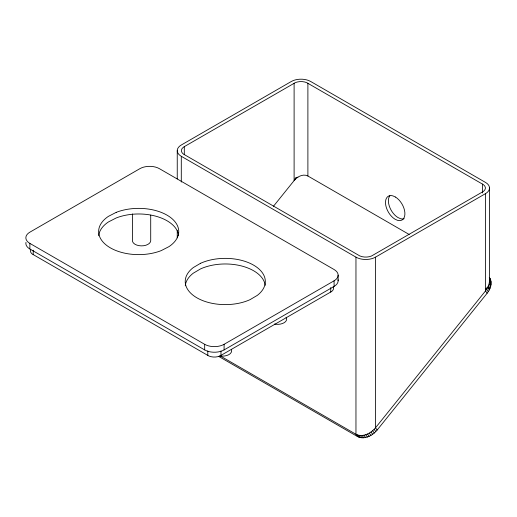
<?xml version="1.0" encoding="UTF-8"?>
<svg xmlns="http://www.w3.org/2000/svg" width="517" height="517" viewBox="0 0 517 517"><rect width="100%" height="100%" fill="white"/><g stroke="black" fill="none" stroke-linecap="round" stroke-linejoin="round"><path stroke-width="0.78" d="M220.423 356.026L355.961 434.28C362.915 437.731 371.051 433.265 375.516 427.766L485.508 290.929L487.693 287.614L489.063 284.137L489.534 280.744L489.534 188.026M218.542 356.31L357.583 436.587C364.53 440.032 372.673 435.566 377.132 430.066L487.13 293.236C490.601 288.984 492.934 282.256 489.308 277.409M273.357 206.406L294.108 180.601C297.23 176.691 302.994 173.499 307.893 176.006L409.167 234.472M485.508 288.951L487.996 286.954L489.612 289.255M184.304 146.634L183.38 147.242A9.694 5.597 0 0 0 183.38 154.06L359.838 255.934A9.694 5.597 0 0 0 371.639 255.934L483.421 191.406A9.603 5.545 0 0 0 483.421 184.653L306.846 82.714A9.603 5.545 0 0 0 295.155 82.714L184.304 146.634L184.304 154.68M30.749 249.504A9.144 5.28 0 0 0 32.325 254.086L208.816 355.974A9.144 5.28 0 0 0 219.951 355.974L331.643 291.491A9.235 5.332 0 0 0 333.232 286.864M29.87 243.391L204.674 344.309A13.733 7.929 0 0 0 224.094 344.309L334.085 280.809A13.823 7.981 0 0 0 334.085 269.519L159.417 168.678A13.823 7.981 0 0 0 139.868 168.678L29.87 232.178A13.733 7.929 0 0 0 29.87 243.391L29.87 249L204.674 349.919A13.733 7.929 0 0 0 224.094 349.919L334.085 286.412A13.823 7.981 0 0 0 338.021 279.729M181.293 156.296L355.961 257.143A13.823 7.981 0 0 0 375.516 257.143L485.508 193.636A13.733 7.929 0 0 0 485.508 182.423L310.711 81.505A13.733 7.929 0 0 0 291.291 81.505L181.293 145.006A13.823 7.981 0 0 0 181.293 156.296L181.293 182.062M297.882 177.189L295.155 178.022L295.155 179.412M489.295 277.461L490.103 278.611M489.47 278.243L490.685 279.968M491.034 281.455L489.412 279.154L489.534 280.744L491.15 283.051M489.412 282.418L491.034 284.718M489.063 284.137L490.685 286.444M488.487 285.882L490.103 288.182M489.308 289.914L487.693 287.31M488.313 291.607L486.691 289.307L486.691 288.169M487.13 293.236L485.508 290.929L485.508 193.636M377.132 430.066L375.516 427.766L375.516 257.143M374.153 429.304L375.775 431.605M372.654 430.719L374.269 433.02M371.032 431.992L372.647 434.293M369.319 433.091L370.935 435.392M367.542 434.002L369.164 436.303M365.739 434.713L367.361 437.014M363.936 435.204L365.551 437.505M362.159 435.476L363.781 437.776M360.446 435.514L362.068 437.821M358.824 435.327L360.446 437.634M357.325 434.913L358.94 437.22M357.583 436.587L355.961 434.28L355.961 257.143M482.503 184.052L482.503 192.925M338.137 275.167L338.137 280.77M334.085 280.809L334.085 286.412M330.744 287.594L330.744 292.079M307.893 83.243L307.893 176.006M294.108 83.243L294.108 180.601M224.094 344.309L224.094 349.919M220.959 350.978L220.959 355.463M207.802 350.978L207.802 355.463M204.674 344.309L204.674 349.919M177.247 150.654L177.247 178.914M177.247 230.595L177.247 237.865M150.712 215.156L150.712 240.786A9.157 5.286 0 0 1 141.206 245.866A9.157 5.286 0 0 1 132.417 240.373L132.417 213.941M33.217 250.183L33.217 254.668M404.145 218.691A13.733 7.929 60 0 1 400.358 218.626L397.838 217.47A13.733 7.929 60 0 1 389.837 195.769M98.695 235.758A40.055 23.129 0 0 1 108.383 221.98L116.189 217.967A40.055 23.129 0 0 1 178.636 235.429M185.28 285.817A40.055 23.129 0 0 1 193.242 273.215L200.557 268.898A40.055 23.129 0 0 1 241.42 265.932A40.055 23.129 0 0 1 265.215 285.332M231.416 349.705A9.157 5.286 0 0 1 219.731 355.896M29.87 249A13.733 7.929 0 0 1 25.966 242.357M286.082 317.205A9.157 5.286 0 0 1 284.072 322.763A9.157 5.286 0 0 1 274.495 324.062M200.557 263.289L193.242 267.606A40.055 23.129 0 0 0 197.248 298.012A40.055 23.129 0 0 0 249.989 299.686L257.311 295.375A40.055 23.129 0 0 0 253.298 264.969A40.055 23.129 0 0 0 200.557 263.289M116.189 212.364L108.383 216.377A40.055 23.129 0 0 0 108.757 246.868A40.055 23.129 0 0 0 161.175 250.635L168.988 246.622A40.055 23.129 0 0 0 168.613 216.125A40.055 23.129 0 0 0 116.189 212.364M395.466 197.048L392.946 195.891A13.733 7.929 60 0 0 385.54 203.679A13.733 7.929 60 0 0 394.923 219.156L397.45 220.307A13.733 7.929 60 0 0 404.856 212.526A13.733 7.929 60 0 0 395.466 197.048"/></g></svg>
